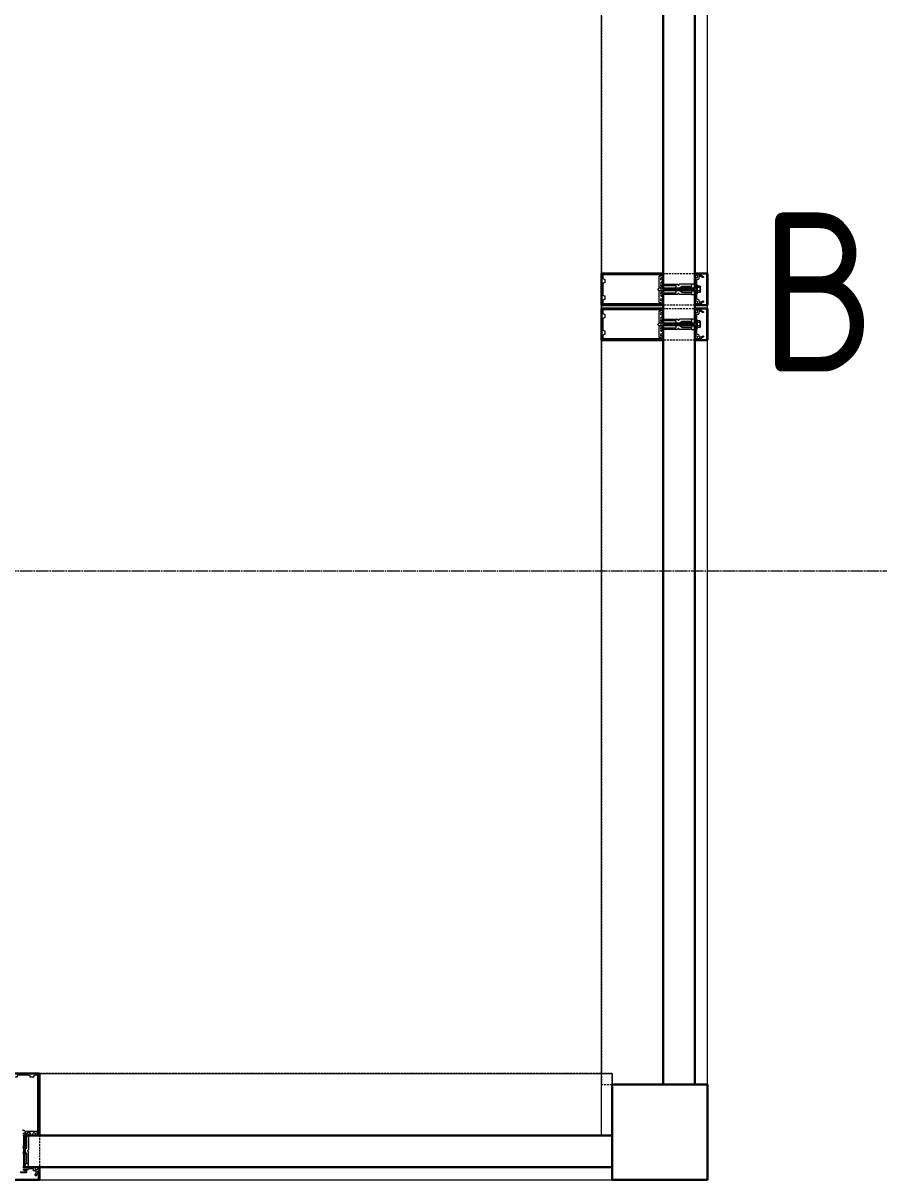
# Model space of a CAD drawing. Header units: millimetres. Extents: x 749182 to 2267578, y 70462 to 311449.
# Drawn here: x 1985492 to 1986837, y 74966 to 76785 of the extents above; entities that cross this region are included whole.
import ezdxf

# ---------------------------------------------------------------- set-up
doc = ezdxf.new("R2010")
doc.units = ezdxf.units.MM
for name, pattern in [('ADSK_Линия сетки', [25, 20, -2.5, 0, -2.5]), ('ADSK_Сверху', [4.5, 3, -1.5]), ('осеваяX2', [4, 2.5, -0.5, 0.5, -0.5])]:
    doc.linetypes.add(name, pattern=pattern)
for name, color, linetype, lineweight in [('Витраж', 7, 'Continuous', 9), ('Марки', 7, 'Continuous', 20), ('Оси', 165, 'осеваяX2', 13), ('Панели витража', 7, 'Continuous', 9), ('Узлы', 7, 'Continuous', 18)]:
    doc.layers.add(name, color=color, linetype=linetype, lineweight=lineweight)
doc.styles.add('GOST Common_2', font='GOST_Common.ttf', dxfattribs={"width": 0.9, "height": 200})

# ---------------------------------------------------------------- blocks, each defined once
blk = doc.blocks.new('Системная панель - ADSK_Глухая_50 мм штриховка-1778538-01 План 1-го этажа маркировочный')
at = {"layer": 'Панели витража', "color": 253, "linetype": 'ADSK_Сверху', "true_color": 0xaaaaaa}
for p, q in [((-585, 25), (-608.8125, 25)), ((-608.8125, -25), (-608.8125, 25)), ((608.8125, 25), (585, 25)), ((608.8125, 25), (608.8125, -25)), ((-608.8125, -25), (-585, -25)), ((585, -25), (608.8125, -25))]:
    blk.add_line(p, q, dxfattribs=at)
blk = doc.blocks.new('Системная панель - ADSK_Cтеклопакет_50мм-1778383-01 План 1-го этажа маркировочный')
at = {"layer": 'Панели витража', "color": 253, "linetype": 'ADSK_Сверху', "true_color": 0xaaaaaa}
for p, q in [((-2.5, 25), (-26.3125, 25)), ((-26.3125, -25), (-26.3125, 25)), ((26.3125, 25), (2.5, 25)), ((26.3125, 25), (26.3125, -25)), ((-26.3125, -25), (-2.5, -25)), ((2.5, -25), (26.3125, -25))]:
    blk.add_line(p, q, dxfattribs=at)
blk = doc.blocks.new('Прямоугольный импост - 50х167мм-1777280-01 План 1-го этажа маркировочный')
at = {"layer": 'Витраж', "color": 253, "linetype": 'ADSK_Сверху', "true_color": 0xaaaaaa}
for p, q in [((28277.4, 1994.5), (28180.4, 1994.5)), ((28180.4, 1994.5), (28180.4, 1944.5)), ((28327.4, 1994.5), (28277.4, 1994.5)), ((28277.4, 1994.5), (28277.4, 1968.3)), ((28347.4, 1994.5), (28327.4, 1994.5)), ((28327.4, 1994.5), (28327.4, 1968.3)), ((28347.4, 1944.5), (28347.4, 1994.5)), ((28180.4, 774.5), (28180.4, 749.5)), ((28347.4, 749.5), (28347.4, 774.5)), ((28277.4, 750.7), (28277.4, 749.5)), ((28327.4, 750.7), (28327.4, 749.5))]:
    blk.add_line(p, q, dxfattribs=at)
blk = doc.blocks.new('Прямоугольный импост - 50х167мм-1777245-01 План 1-го этажа маркировочный')
at = {"layer": 'Витраж', "color": 253, "linetype": 'ADSK_Сверху', "true_color": 0xaaaaaa}
for p, q in [((28277.4, 1944.5), (28180.4, 1944.5)), ((28180.4, 1944.5), (28180.4, 774.5)), ((28327.4, 1944.5), (28277.4, 1944.5)), ((28277.4, 1944.5), (28277.4, 774.5)), ((28347.4, 1944.5), (28327.4, 1944.5)), ((28327.4, 1944.5), (28327.4, 774.5)), ((28347.4, 774.5), (28347.4, 1944.5)), ((28180.4, 774.5), (28277.4, 774.5)), ((28277.4, 774.5), (28327.4, 774.5)), ((28327.4, 774.5), (28347.4, 774.5))]:
    blk.add_line(p, q, dxfattribs=at)
blk = doc.blocks.new('Прямоугольный импост - 50х167мм-1778327-01 План 1-го этажа маркировочный')
at = {"layer": 'Витраж', "color": 253, "linetype": 'ADSK_Сверху', "true_color": 0xaaaaaa}
for p, q in [((-25, 122), (25, 122)), ((25, -45), (-25, -45))]:
    blk.add_line(p, q, dxfattribs=at)
blk = doc.blocks.new('Прямоугольный импост - 50х167мм-1775888-01 План 1-го этажа маркировочный')
at = {"layer": 'Витраж', "color": 253, "linetype": 'ADSK_Сверху', "true_color": 0xaaaaaa}
for p, q in [((25597.4, -483.5), (25572.4, -483.5)), ((27272.4, -483.5), (27247.4, -483.5)), ((25573.6, -580.5), (25572.4, -580.5)), ((27272.4, -580.5), (27271.2, -580.5)), ((25573.6, -630.5), (25572.4, -630.5)), ((27272.4, -630.5), (27271.2, -630.5)), ((25572.4, -650.5), (25597.4, -650.5)), ((27247.4, -650.5), (27272.4, -650.5))]:
    blk.add_line(p, q, dxfattribs=at)
blk = doc.blocks.new('Прямоугольный импост - 50х167мм-1777147-01 План 1-го этажа маркировочный')
at = {"layer": 'Витраж', "color": 253, "linetype": 'ADSK_Сверху', "true_color": 0xaaaaaa}
for p, q in [((27297.4, -483.5), (27297.4, -580.5)), ((28197.4, -483.5), (27297.4, -483.5)), ((28197.4, -580.5), (28197.4, -483.5)), ((27297.4, -580.5), (27297.4, -630.5)), ((28197.4, -580.5), (27297.4, -580.5)), ((28197.4, -630.5), (28197.4, -580.5)), ((27297.4, -630.5), (27297.4, -650.5)), ((28197.4, -630.5), (27297.4, -630.5)), ((28197.4, -650.5), (28197.4, -630.5)), ((27297.4, -650.5), (28197.4, -650.5))]:
    blk.add_line(p, q, dxfattribs=at)
blk = doc.blocks.new('Системная панель - ADSK_Глухая_50 мм штриховка-V14-01 План 1-го этажа маркировочный')
at = {"layer": 'Панели витража', "color": 253, "linetype": 'ADSK_Сверху', "true_color": 0xaaaaaa}
for p, q in [((-573.09375, 25), (-596.90625, 25)), ((-596.90625, -25), (-596.90625, 25)), ((-596.90625, -25), (-573.09375, -25))]:
    blk.add_line(p, q, dxfattribs=at)
blk = doc.blocks.new('Прямоугольный импост - 50х167мм-1778377-01 План 1-го этажа маркировочный')
at = {"layer": 'Витраж', "color": 253, "linetype": 'ADSK_Сверху', "true_color": 0xaaaaaa}
for p, q in [((28180.4, 749.5), (28180.4, 724.5)), ((28277.4, 749.5), (28277.4, 748.3)), ((28327.4, 749.5), (28327.4, 748.3)), ((28347.4, 724.5), (28347.4, 749.5)), ((28180.4, 719.5), (28180.4, 694.5)), ((28347.4, 694.5), (28347.4, 719.5)), ((28277.4, 695.7), (28277.4, 694.5)), ((28327.4, 695.7), (28327.4, 694.5))]:
    blk.add_line(p, q, dxfattribs=at)
blk = doc.blocks.new('Системная панель - ADSK_Cтеклопакет_50мм-1795852-01 План 1-го этажа маркировочный')
at = {"layer": 'Панели витража', "color": 253, "linetype": 'ADSK_Сверху', "true_color": 0xaaaaaa}
for p, q in [((461.90625, 25), (438.09375, 25)), ((461.90625, 25), (461.90625, -25)), ((438.09375, -25), (461.90625, -25))]:
    blk.add_line(p, q, dxfattribs=at)
blk = doc.blocks.new('Системная панель - ADSK_Cтеклопакет_50мм-1777283-01 План 1-го этажа маркировочный')
at = {"layer": 'Панели витража', "lineweight": 30}
for p, q in [((608.8125, 25), (-608.8125, 25)), ((-608.8125, 25), (-608.8125, -25)), ((608.8125, -25), (608.8125, 25)), ((-608.8125, -25), (608.8125, -25))]:
    blk.add_line(p, q, dxfattribs=at)
blk = doc.blocks.new('Системная панель - ADSK_Cтеклопакет_50мм-1778382-01 План 1-го этажа маркировочный')
at = {"layer": 'Панели витража', "lineweight": 30}
for p, q in [((26.3125, 25), (-26.3125, 25)), ((-26.3125, 25), (-26.3125, -25)), ((26.3125, -25), (26.3125, 25)), ((-26.3125, -25), (26.3125, -25))]:
    blk.add_line(p, q, dxfattribs=at)
blk = doc.blocks.new('Прямоугольный импост - 50х167мм-1777281-01 План 1-го этажа маркировочный')
at = {"layer": 'Витраж'}
for p, q in [((28277.4, 1994.5), (28327.4, 1994.5)), ((28180.4, 1923), (28180.4, 1944.5)), ((28347.4, 1922.9), (28347.4, 1944.5)), ((28180.4, 774.5), (28180.4, 1923)), ((28347.4, 774.5), (28347.4, 1922.9))]:
    blk.add_line(p, q, dxfattribs=at)
blk = doc.blocks.new('Прямоугольный импост - 50х167-1638810-01 План 1-го этажа маркировочный')
at = {"layer": 'Узлы'}
for p, q in [((-25, 122.5), (-25, 25.5)), ((25, 122.5), (-25, 122.5)), ((-22.5, 28), (-22.5, 120)), ((-22.5, 120), (-17.6, 120)), ((-16.1, 118.4), (-16.1, 116.9)), ((-16.1, 116.9), (-10.2, 116.9)), ((-10.2, 116.9), (-10.2, 118.4)), ((-8.6, 120), (8.6, 120)), ((10.2, 118.4), (10.2, 116.9)), ((10.2, 116.9), (16.1, 116.9)), ((16.1, 116.9), (16.1, 118.4)), ((17.6, 120), (22.5, 120)), ((22.5, 120), (22.5, 28)), ((25, 25.5), (25, 122.5)), ((-25, 25.5), (-18.1, 25.5)), ((-21, 28), (-22.5, 28)), ((-21, 31.1), (-21, 28)), ((-4.1, 31.8), (-20.2, 31.8)), ((-17.2, 29.3), (-15.8, 29.3)), ((-15, 25.5), (-11.8, 25.5)), ((-11, 26.3), (-11, 28.5)), ((-10.5, 29.3), (-10.5, 27.4)), ((-10.2, 29.3), (-5.9, 29.3)), ((-9.7, 26.7), (-8, 26.7)), ((-8, 26.7), (-8, 2.5)), ((-5.4, 5.1), (-5.4, 27.8)), ((-5.1, 28.5), (-5.1, 26.3)), ((-4.3, 25.5), (-0.8, 25.5)), ((-2.6, 28.8), (-2.6, 30.3)), ((2.6, 28.8), (-2.6, 28.8)), ((-0.8, 25.5), (0, 26.3)), ((0, 26.3), (0.8, 25.5)), ((0.8, 25.5), (4.3, 25.5)), ((2.6, 30.3), (2.6, 28.8)), ((20.2, 31.8), (4.1, 31.8)), ((5.1, 26.3), (5.1, 28.5)), ((5.4, 27.8), (5.4, 5.1)), ((5.9, 29.3), (10.2, 29.3)), ((8, 2.5), (8, 26.7)), ((8, 26.7), (9.7, 26.7)), ((10.5, 27.4), (10.5, 29.3)), ((11, 28.5), (11, 26.3)), ((11.8, 25.5), (15, 25.5)), ((15.8, 29.3), (17.2, 29.3)), ((18.1, 25.5), (25, 25.5)), ((21, 28), (21, 31.1)), ((22.5, 28), (21, 28)), ((-8, -19.1), (-8, 0)), ((-7.7, 2.2), (-6.7, 2.2)), ((-6.7, 0.3), (-7.7, 0.3)), ((-6.4, 2), (-6.4, 0.6)), ((-3.5, 5.1), (-5.4, 5.1)), ((-2.5, -1.3), (-1.1, 4.3)), ((1.1, 4.3), (2.5, -1.3)), ((5.4, 5.1), (3.5, 5.1)), ((6.4, 0.6), (6.4, 2)), ((6.7, 2.2), (7.7, 2.2)), ((7.7, 0.3), (6.7, 0.3)), ((8, -19.1), (8, 0)), ((-2.4, -0.9), (-4.9, -3.8)), ((-4.9, -3.8), (-4.9, -19.1)), ((-4.9, -3.8), (4.9, -3.8)), ((-2.5, -19.1), (-2.5, -1.1)), ((2.4, -0.9), (-2.4, -0.9)), ((4.9, -3.8), (2.4, -0.9)), ((2.5, -1.3), (2.5, -19.1)), ((4.9, -3.8), (4.9, -19.1)), ((-25, -25), (-25, -29.7)), ((-25, -32.3), (-25, -44.5)), ((-22.4, -24.5), (-24.5, -24.5)), ((-24.2, -30.5), (-23.2, -30.5)), ((-23.7, -43.2), (-23.7, -32.8)), ((-23.7, -32.8), (-23, -32.8)), ((-23, -30.7), (-23.5, -30.7)), ((-22.8, -33), (-20.1, -37.6)), ((-19.3, -28.3), (-21.5, -28.3)), ((-19.9, -33.9), (-19.9, -30.5)), ((-19.9, -30.5), (-17, -30.5)), ((-18.4, -36.6), (-19.9, -33.9)), ((-5.7, -24.5), (-18.4, -24.5)), ((-15.5, -29), (-15.5, -27)), ((-15.5, -27), (-8.3, -27)), ((-8.3, -27), (-7.6, -27.7)), ((-6.9, -19.1), (-8, -19.1)), ((-0.4, -27.7), (-7.6, -27.7)), ((-6.9, -19.1), (-6.6, -19.5)), ((-6.6, -19.5), (-6.2, -19.1)), ((-6.2, -19.1), (-4.3, -19.1)), ((-5.3, -24.1), (-5.7, -24.5)), ((-5, -24.5), (-5.3, -24.1)), ((5, -24.5), (-5, -24.5)), ((-4.3, -19.1), (-3.9, -19.5)), ((-3.9, -19.5), (-3.6, -19.1)), ((-3.6, -19.1), (-2.5, -19.1)), ((-0.4, -27.7), (0, -27.3)), ((0, -27.3), (0.4, -27.7)), ((7.6, -27.7), (0.4, -27.7)), ((2.5, -19.1), (3.6, -19.1)), ((3.6, -19.1), (3.9, -19.5)), ((3.9, -19.5), (4.3, -19.1)), ((4.3, -19.1), (6.2, -19.1)), ((5.3, -24.1), (5, -24.5)), ((5.7, -24.5), (5.3, -24.1)), ((18.4, -24.5), (5.7, -24.5)), ((6.2, -19.1), (6.6, -19.5)), ((6.6, -19.5), (6.9, -19.1)), ((8, -19.1), (6.9, -19.1)), ((7.6, -27.7), (8.3, -27)), ((8.3, -27), (15.5, -27)), ((15.5, -27), (15.5, -29)), ((17, -30.5), (19.9, -30.5)), ((18, -27), (18, -26.8)), ((19.9, -33.9), (18.4, -36.6)), ((21.5, -28.3), (19.3, -28.3)), ((19.9, -30.5), (19.9, -33.9)), ((20.1, -37.6), (22.8, -33)), ((24.5, -24.5), (22.4, -24.5)), ((22.8, -26.8), (22.8, -27)), ((23.5, -30.7), (23, -30.7)), ((23, -32.8), (23.7, -32.8)), ((23.2, -30.5), (24.2, -30.5)), ((23.7, -32.8), (23.7, -43.2)), ((25, -29.7), (25, -25)), ((25, -44.5), (25, -32.3)), ((-25, -44.5), (25, -44.5)), ((-8.4, -43.2), (-23.7, -43.2)), ((0, -43), (-8.4, -43.2)), ((15.9, -43.2), (0, -43)), ((23.7, -43.2), (15.9, -43.2))]:
    blk.add_line(p, q, dxfattribs=at)
at = {"layer": 'Узлы', "lineweight": 9}
for p, q in [((0, 33.9), (-2.4, 31.5)), ((-2.4, 31.5), (-2.4, -0.9)), ((2.4, 31.5), (0, 33.9)), ((2.4, -0.9), (2.4, 31.5)), ((-8, -24.5), (-8, -19.1)), ((-6.3, -28.7), (-6.3, -27.7)), ((6.4, -28.7), (-6.3, -28.7)), ((-5.2, -32.2), (-5.2, -28.7)), ((-5.1, -32.3), (5.1, -32.3)), ((3.9, -33.1), (-3.9, -33.1)), ((-2.6, -32.2), (-2.6, -28.7)), ((-2.5, -19.1), (-2.5, -24.5)), ((2.5, -19.1), (2.5, -24.5)), ((2.6, -32.2), (2.6, -28.7)), ((5.2, -32.2), (5.2, -28.7)), ((6.4, -27.7), (6.4, -28.7)), ((8, -19.1), (8, -24.5))]:
    blk.add_line(p, q, dxfattribs=at)
at = {"layer": 'Узлы'}
for centre, radius, start, end in [((-17.6, 118.4), 1.52, 0, 90), ((-8.6, 118.4), 1.52, 90, 180), ((8.6, 118.4), 1.52, 0, 90), ((17.6, 118.4), 1.52, 90, 180), ((-20.2, 31.1), 0.762, 90, 180), ((-17.2, 28), 1.27, 90, 180), ((-16.2, 27.8), 2.29, 180, 225.1897), ((-18.1, 25.9), 0.381, 270, 45.1897), ((-15.8, 28), 1.27, 0, 90), ((-15, 25.9), 0.381, 134.8103, 270), ((-16.9, 27.8), 2.29, 314.8103, 0), ((-11.8, 26.3), 0.762, 270, 0), ((-10.2, 28.5), 0.762, 90, 180), ((-9.7, 27.4), 0.762, 180, 270), ((-6.9, 27.8), 1.52, 360, 90), ((-5.9, 28.5), 0.762, 0, 90), ((-4.3, 26.3), 0.762, 180, 270), ((-4.1, 30.3), 1.52, 360, 90), ((4.1, 30.3), 1.52, 90, 180), ((4.3, 26.3), 0.762, 270, 0), ((5.9, 28.5), 0.762, 90, 180), ((6.9, 27.8), 1.52, 90, 180), ((9.7, 27.4), 0.762, 270, 0), ((10.2, 28.5), 0.762, 0, 90), ((11.8, 26.3), 0.762, 180, 270), ((15.8, 28), 1.27, 90, 180), ((16.9, 27.8), 2.29, 180, 225.1897), ((15, 25.9), 0.381, 270, 45.1897), ((17.2, 28), 1.27, 0, 90), ((18.1, 25.9), 0.381, 134.8103, 270), ((16.2, 27.8), 2.29, 314.8103, 0), ((20.2, 31.1), 0.762, 0, 90), ((-7.7, 2.5), 0.254, 180, 270), ((-7.7, 0), 0.254, 90, 180), ((-6.7, 2), 0.254, 360, 90), ((-6.7, 0.6), 0.254, 270, 360), ((0, 4), 3.63, 17.5064, 162.4936), ((0, 4), 1.09, 15, 165), ((6.7, 2), 0.254, 90, 180), ((6.7, 0.6), 0.254, 180, 270), ((7.7, 2.5), 0.254, 270, 0), ((7.7, 0), 0.254, 0, 90), ((-24.5, -25), 0.508, 90, 180), ((-24.2, -29.7), 0.762, 180, 270), ((-23.5, -32.3), 1.52, 90, 180), ((-23.2, -31.8), 1.27, 288.6629, 90), ((-23, -31.8), 1.02, 270, 90), ((-20.5, -26.8), 2.29, 134.8103, 180), ((-21.5, -27), 1.27, 180, 270), ((-22.4, -24.9), 0.381, 314.8103, 90), ((-19.3, -27), 1.27, 270, 0), ((-18.4, -24.9), 0.381, 90, 225.1897), ((-20.3, -26.8), 2.29, 0, 45.1897), ((-17, -29), 1.52, 270, 0), ((17, -29), 1.52, 180, 270), ((20.3, -26.8), 2.29, 134.8103, 180), ((19.3, -27), 1.27, 180, 270), ((18.4, -24.9), 0.381, 314.8103, 90), ((21.5, -27), 1.27, 270, 0), ((22.4, -24.9), 0.381, 90, 225.1897), ((23.2, -31.8), 1.27, 90, 251.3371), ((23, -31.8), 1.02, 90, 270), ((20.5, -26.8), 2.29, 0, 45.1897), ((23.5, -32.3), 1.52, 360, 90), ((24.2, -29.7), 0.762, 270, 0), ((24.5, -25), 0.508, 0, 90), ((-19.3, -37.1), 1.02, 210, 30), ((19.3, -37.1), 1.02, 150, 330)]:
    blk.add_arc(centre, radius, start, end, dxfattribs=at)
at = {"layer": 'Узлы', "lineweight": 9}
for centre, radius, start, end in [((-3.9, -31.7), 1.38, 200.9416, 339.0732), ((0, -28.9), 4.19, 234.2873, 305.7127), ((3.9, -31.7), 1.38, 200.9416, 339.0732)]:
    blk.add_arc(centre, radius, start, end, dxfattribs=at)
blk = doc.blocks.new('Прямоугольный импост - 50х167мм-1639537-01 План 1-го этажа маркировочный')
at = {"layer": 'Витраж', "lineweight": 30}
for p, q in [((-25, 25), (-25, 122)), ((-25, 122), (25, 122)), ((25, 122), (25, 25)), ((-1.1875, 25), (-25, 25)), ((-1.1875, -25), (-1.1875, 25)), ((25, 25), (1.1875, 25)), ((1.1875, 25), (1.1875, -25)), ((-25, -45), (-25, -25)), ((-25, -25), (-1.1875, -25)), ((1.1875, -25), (25, -25)), ((25, -25), (25, -45)), ((25, -45), (-25, -45))]:
    blk.add_line(p, q, dxfattribs=at)
blk = doc.blocks.new('Системная панель - ADSK_Cтеклопакет_50мм-1778486-01 План 1-го этажа маркировочный')
at = {"layer": 'Панели витража', "lineweight": 30}
for p, q in [((461.90625, 25), (-461.90625, 25)), ((-461.90625, 25), (-461.90625, -25)), ((461.90625, -25), (461.90625, 25)), ((-461.90625, -25), (461.90625, -25))]:
    blk.add_line(p, q, dxfattribs=at)
blk = doc.blocks.new('Прямоугольный импост - 50х167-V216-01 План 1-го этажа маркировочный')
at = {"layer": 'Узлы'}
for p, q in [((-25, 122.5), (-25, 25.5)), ((25, 122.5), (-25, 122.5)), ((-22.5, 28), (-22.5, 120)), ((-22.5, 120), (-17.6, 120)), ((-16.1, 118.4), (-16.1, 116.9)), ((-16.1, 116.9), (-10.2, 116.9)), ((-10.2, 116.9), (-10.2, 118.4)), ((-8.6, 120), (8.6, 120)), ((10.2, 118.4), (10.2, 116.9)), ((10.2, 116.9), (16.1, 116.9)), ((16.1, 116.9), (16.1, 118.4)), ((17.6, 120), (22.5, 120)), ((22.5, 120), (22.5, 33)), ((25, 33), (25, 122.5)), ((-25, 25.5), (-18.1, 25.5)), ((-21, 28), (-22.5, 28)), ((-21, 31.1), (-21, 28)), ((-4.1, 31.8), (-20.2, 31.8)), ((-17.2, 29.3), (-15.8, 29.3)), ((-15, 25.5), (-11.8, 25.5)), ((-11, 26.3), (-11, 28.5)), ((-10.5, 29.3), (-10.5, 27.4)), ((-10.2, 29.3), (-5.9, 29.3)), ((-9.7, 26.7), (-8, 26.7)), ((-8, 26.7), (-8, 2.5)), ((-5.4, 5.1), (-5.4, 27.8)), ((-5.1, 28.5), (-5.1, 26.3)), ((-4.3, 25.5), (-0.8, 25.5)), ((-2.6, 28.8), (-2.6, 30.3)), ((1.2, 28.8), (-2.6, 28.8)), ((-0.8, 25.5), (0, 26.3)), ((0, 26.3), (0.8, 25.5)), ((-8, -19.1), (-8, 0)), ((-7.7, 2.2), (-6.7, 2.2)), ((-6.7, 0.3), (-7.7, 0.3)), ((-6.4, 2), (-6.4, 0.6)), ((-3.5, 5.1), (-5.4, 5.1)), ((-2.5, -1.3), (-1.1, 4.3)), ((-2.4, -0.9), (-4.9, -3.8)), ((-4.9, -3.8), (-4.9, -19.1)), ((-4.9, -3.8), (1.2, -3.8)), ((-2.5, -19.1), (-2.5, -1.1)), ((1.2, -0.9), (-2.4, -0.9)), ((-25, -25), (-25, -29.7)), ((-25, -32.3), (-25, -44.5)), ((-22.4, -24.5), (-24.5, -24.5)), ((-24.2, -30.5), (-23.2, -30.5)), ((-23.7, -43.2), (-23.7, -32.8)), ((-23.7, -32.8), (-23, -32.8)), ((-23, -30.7), (-23.5, -30.7)), ((-22.8, -33), (-20.1, -37.6)), ((-19.3, -28.3), (-21.5, -28.3)), ((-19.9, -33.9), (-19.9, -30.5)), ((-19.9, -30.5), (-17, -30.5)), ((-18.4, -36.6), (-19.9, -33.9)), ((-5.7, -24.5), (-18.4, -24.5)), ((-15.5, -29), (-15.5, -27)), ((-15.5, -27), (-8.3, -27)), ((-8.3, -27), (-7.6, -27.7)), ((-6.9, -19.1), (-8, -19.1)), ((-0.4, -27.7), (-7.6, -27.7)), ((-6.9, -19.1), (-6.6, -19.5)), ((-6.6, -19.5), (-6.2, -19.1)), ((-6.2, -19.1), (-4.3, -19.1)), ((-5.3, -24.1), (-5.7, -24.5)), ((-5, -24.5), (-5.3, -24.1)), ((1.2, -24.5), (-5, -24.5)), ((-4.3, -19.1), (-3.9, -19.5)), ((-3.9, -19.5), (-3.6, -19.1)), ((-3.6, -19.1), (-2.5, -19.1)), ((-0.4, -27.7), (0, -27.3)), ((0, -27.3), (0.4, -27.7)), ((19.9, -33.9), (18.4, -36.6)), ((19.9, -32), (19.9, -33.9)), ((20.1, -37.6), (22.8, -33)), ((23, -32.8), (23.7, -32.8)), ((23.7, -32.8), (23.7, -43.2)), ((25, -44.5), (25, -32.3)), ((-25, -44.5), (25, -44.5)), ((-8.4, -43.2), (-23.7, -43.2)), ((0, -43), (-8.4, -43.2)), ((15.9, -43.2), (0, -43)), ((23.7, -43.2), (15.9, -43.2))]:
    blk.add_line(p, q, dxfattribs=at)
at = {"layer": 'Узлы', "lineweight": 9}
for p, q in [((0, 33.9), (-2.4, 31.5)), ((-2.4, 31.5), (-2.4, -0.9)), ((1.2, 32.7), (0, 33.9)), ((-8, -24.5), (-8, -19.1)), ((-6.3, -28.7), (-6.3, -27.7)), ((1.2, -28.7), (-6.3, -28.7)), ((-5.2, -32.2), (-5.2, -28.7)), ((-5.1, -32.3), (5.1, -32.3)), ((3.9, -33.1), (-3.9, -33.1)), ((-2.6, -32.2), (-2.6, -28.7)), ((-2.5, -19.1), (-2.5, -24.5))]:
    blk.add_line(p, q, dxfattribs=at)
at = {"layer": 'Узлы'}
for centre, radius, start, end in [((-17.6, 118.4), 1.52, 0, 90), ((-8.6, 118.4), 1.52, 90, 180), ((8.6, 118.4), 1.52, 0, 90), ((17.6, 118.4), 1.52, 90, 180), ((-20.2, 31.1), 0.762, 90, 180), ((-17.2, 28), 1.27, 90, 180), ((-16.2, 27.8), 2.29, 180, 225.1897), ((-18.1, 25.9), 0.381, 270, 45.1897), ((-15.8, 28), 1.27, 0, 90), ((-15, 25.9), 0.381, 134.8103, 270), ((-16.9, 27.8), 2.29, 314.8103, 0), ((-11.8, 26.3), 0.762, 270, 0), ((-10.2, 28.5), 0.762, 90, 180), ((-9.7, 27.4), 0.762, 180, 270), ((-6.9, 27.8), 1.52, 360, 90), ((-5.9, 28.5), 0.762, 0, 90), ((-4.3, 26.3), 0.762, 180, 270), ((-4.1, 30.3), 1.52, 360, 90), ((-7.7, 2.5), 0.254, 180, 270), ((-7.7, 0), 0.254, 90, 180), ((-6.7, 2), 0.254, 360, 90), ((-6.7, 0.6), 0.254, 270, 360), ((0, 4), 3.63, 65.1521, 162.4936), ((0, 4), 1.09, 15, 165), ((-24.5, -25), 0.508, 90, 180), ((-24.2, -29.7), 0.762, 180, 270), ((-23.5, -32.3), 1.52, 90, 180), ((-23.2, -31.8), 1.27, 288.6629, 90), ((-23, -31.8), 1.02, 270, 90), ((-20.5, -26.8), 2.29, 134.8103, 180), ((-21.5, -27), 1.27, 180, 270), ((-22.4, -24.9), 0.381, 314.8103, 90), ((-19.3, -27), 1.27, 270, 0), ((-18.4, -24.9), 0.381, 90, 225.1897), ((-20.3, -26.8), 2.29, 0, 45.1897), ((-17, -29), 1.52, 270, 0), ((-19.3, -37.1), 1.02, 210, 30), ((19.3, -37.1), 1.02, 150, 330)]:
    blk.add_arc(centre, radius, start, end, dxfattribs=at)
at = {"layer": 'Узлы', "lineweight": 9}
for centre, radius, start, end in [((-3.9, -31.7), 1.38, 200.9416, 339.0732), ((0, -28.9), 4.19, 234.2873, 305.7127), ((3.9, -31.7), 1.38, 200.9416, 339.0732)]:
    blk.add_arc(centre, radius, start, end, dxfattribs=at)
blk = doc.blocks.new('Прямоугольный импост - 50х167мм-1778196-01 План 1-го этажа маркировочный')
at = {"layer": 'Витраж', "lineweight": 30}
for p, q in [((-25, 25), (-25, 122)), ((-25, 122), (25, 122)), ((25, 122), (25, 32.5)), ((-1.1875, 25), (-25, 25)), ((-1.1875, -25), (-1.1875, 25)), ((-25, -45), (-25, -25)), ((-25, -25), (-1.1875, -25)), ((25, -32.5), (25, -45)), ((25, -45), (-25, -45))]:
    blk.add_line(p, q, dxfattribs=at)
blk = doc.blocks.new('Угловой L-импост - 150 мм кв_-1778275-01 План 1-го этажа маркировочный')
at = {"layer": 'Витраж', "lineweight": 30}
for p, q in [((45, 105), (-105, 105)), ((-105, 105), (-105, -45)), ((45, -45), (45, 105)), ((-105, -45), (45, -45))]:
    blk.add_line(p, q, dxfattribs=at)
blk = doc.blocks.new('Системная панель - ADSK_Cтеклопакет_50мм-1778392-01 План 1-го этажа маркировочный')
at = {"layer": 'Панели витража', "lineweight": 30}
for p, q in [((596.90625, 25), (-596.90625, 25)), ((-596.90625, 25), (-596.90625, -25)), ((596.90625, -25), (596.90625, 25)), ((-596.90625, -25), (596.90625, -25))]:
    blk.add_line(p, q, dxfattribs=at)
blk = doc.blocks.new('Прямоугольный импост - 50х167мм-1778378-01 План 1-го этажа маркировочный')
at = {"layer": 'Витраж'}
for p, q in [((28180.4, -580.5), (28180.4, 669.5)), ((28347.4, -500.5), (28347.4, 669.5))]:
    blk.add_line(p, q, dxfattribs=at)

msp = doc.modelspace()

# ---------------------------------------------------------------- linework, layer by layer
at = {"layer": 'Витраж', "color": 253, "linetype": 'ADSK_Сверху', "true_color": 0xaaaaaa}
for p, q in [((1986497.6592, 76341.0968), (1986400.6592, 76341.0968)), ((1986400.6592, 76341.0968), (1986400.6592, 76336.0968)), ((1986547.6592, 76341.0968), (1986497.6592, 76341.0968)), ((1986497.6592, 76341.0968), (1986497.6592, 76336.0968)), ((1986567.6592, 76341.0968), (1986547.6592, 76341.0968)), ((1986547.6592, 76341.0968), (1986547.6592, 76336.0968)), ((1986567.6592, 76336.0968), (1986567.6592, 76341.0968)), ((1986400.6592, 76336.0968), (1986497.6592, 76336.0968)), ((1986497.6592, 76336.0968), (1986547.6592, 76336.0968)), ((1986547.6592, 76336.0968), (1986567.6592, 76336.0968)), ((1986400.6592, 76311.0968), (1986400.6592, 76286.0968)), ((1986497.6592, 76311.0968), (1986497.6592, 76309.9093)), ((1986547.6592, 76311.0968), (1986547.6592, 76309.9093)), ((1986567.6592, 76286.0968), (1986567.6592, 76311.0968)), ((1985517.6592, 75133.0968), (1985492.6592, 75133.0968)), ((1986567.6592, 74966.0968), (1986567.6592, 75116.0968)), ((1985493.8467, 75036.0968), (1985492.6592, 75036.0968)), ((1985493.8467, 74986.0968), (1985492.6592, 74986.0968)), ((1985492.6592, 74966.0968), (1985517.6592, 74966.0968)), ((1986417.6592, 74966.0968), (1986567.6592, 74966.0968))]:
    msp.add_line(p, q, dxfattribs=at)
at = {"layer": 'Витраж'}
for p, q in [((1986400.6592, 76336.0968), (1986400.6592, 76341.0968)), ((1986567.6592, 76336.0968), (1986567.6592, 76341.0968)), ((1985517.6592, 75133.0968), (1986417.6592, 75133.0968)), ((1986417.6592, 75133.0968), (1986417.6592, 75116.0968)), ((1985517.6592, 74966.0968), (1986417.6592, 74966.0968))]:
    msp.add_line(p, q, dxfattribs=at)
at = {"layer": 'Оси', "linetype": 'ADSK_Линия сетки'}
msp.add_line((1947134.001, 75923.407), (2009148.6289, 75923.407), dxfattribs=at)

# ---------------------------------------------------------------- block references
at = {"layer": 'Витраж', "color": 253, "linetype": 'ADSK_Сверху', "true_color": 0xaaaaaa}
for name, p in [('Прямоугольный импост - 50х167мм-1777280-01 План 1-го этажа маркировочный', (1958220.2258, 75616.6187)), ('Прямоугольный импост - 50х167мм-1777245-01 План 1-го этажа маркировочный', (1958220.2258, 75616.6187)), ('Прямоугольный импост - 50х167мм-1778377-01 План 1-го этажа маркировочный', (1958220.2258, 75616.6187)), ('Прямоугольный импост - 50х167мм-1777245-01 План 1-го этажа маркировочный', (1958220.2258, 74341.6187)), ('Прямоугольный импост - 50х167мм-1775888-01 План 1-го этажа маркировочный', (1958220.2258, 75616.6187)), ('Прямоугольный импост - 50х167мм-1777147-01 План 1-го этажа маркировочный', (1958220.2258, 75616.6187))]:
    msp.add_blockref(name, p, dxfattribs=at)
at = {"layer": 'Витраж'}
for name, p in [('Прямоугольный импост - 50х167мм-1777281-01 План 1-го этажа маркировочный', (1958220.2258, 75616.6187)), ('Прямоугольный импост - 50х167мм-1778378-01 План 1-го этажа маркировочный', (1958220.2258, 75616.6187)), ('Угловой L-импост - 150 мм кв_-1778275-01 План 1-го этажа маркировочный', (1986522.6592, 75011.0968))]:
    msp.add_blockref(name, p, dxfattribs=at)
at = {"layer": 'Витраж', "color": 253, "linetype": 'ADSK_Сверху', "true_color": 0xaaaaaa, "extrusion": (0, 0, -1), "rotation": 270.0000000000001}
for p in [(-1986522.6592, 76366.0968), (-1986522.6592, 76311.0968)]:
    msp.add_blockref('Прямоугольный импост - 50х167мм-1778327-01 План 1-го этажа маркировочный', p, dxfattribs=at)
at = {"layer": 'Витраж', "lineweight": 9, "extrusion": (0, 0, -1), "rotation": 270.0000000000001}
for p in [(-1986523.1592, 76366.0968), (-1986523.1592, 76311.0968)]:
    msp.add_blockref('Прямоугольный импост - 50х167-1638810-01 План 1-го этажа маркировочный', p, dxfattribs=at)
at = {"layer": 'Витраж', "extrusion": (0, 0, -1), "rotation": 270.0000000000001}
for p in [(-1986522.6592, 76366.0968), (-1986522.6592, 76311.0968)]:
    msp.add_blockref('Прямоугольный импост - 50х167мм-1639537-01 План 1-го этажа маркировочный', p, dxfattribs=at)
at = {"layer": 'Витраж', "color": 253, "linetype": 'ADSK_Сверху', "true_color": 0xaaaaaa, "extrusion": (0, 0, -1)}
msp.add_blockref('Прямоугольный импост - 50х167мм-1778327-01 План 1-го этажа маркировочный', (-1985492.6592, 75011.0968), dxfattribs=at)
at = {"layer": 'Витраж', "extrusion": (0, 0, -1)}
msp.add_blockref('Прямоугольный импост - 50х167мм-1778196-01 План 1-го этажа маркировочный', (-1985492.6592, 75011.0968), dxfattribs=at)
at = {"layer": 'Панели витража', "color": 253, "linetype": 'ADSK_Сверху', "true_color": 0xaaaaaa}
for name, p, rotation in [('Системная панель - ADSK_Глухая_50 мм штриховка-1778538-01 План 1-го этажа маркировочный', (1986522.6592, 76976.0968), 269.9999999999999), ('Системная панель - ADSK_Cтеклопакет_50мм-1778383-01 План 1-го этажа маркировочный', (1986522.6592, 76338.5968), 269.9999999999999), ('Системная панель - ADSK_Глухая_50 мм штриховка-V14-01 План 1-го этажа маркировочный', (1986522.6592, 75713.0031), 269.9999999999999), ('Системная панель - ADSK_Cтеклопакет_50мм-1795852-01 План 1-го этажа маркировочный', (1985955.753, 75011.0968), 180)]:
    msp.add_blockref(name, p, dxfattribs=dict(at, rotation=rotation))
at = {"layer": 'Панели витража'}
for name, p, rotation in [('Системная панель - ADSK_Cтеклопакет_50мм-1777283-01 План 1-го этажа маркировочный', (1986522.6592, 76976.0968), 269.9999999999999), ('Системная панель - ADSK_Cтеклопакет_50мм-1778382-01 План 1-го этажа маркировочный', (1986522.6592, 76338.5968), 269.9999999999999), ('Системная панель - ADSK_Cтеклопакет_50мм-1778392-01 План 1-го этажа маркировочный', (1986522.6592, 75713.0031), 269.9999999999999), ('Системная панель - ADSK_Cтеклопакет_50мм-1778486-01 План 1-го этажа маркировочный', (1985955.753, 75011.0968), 180)]:
    msp.add_blockref(name, p, dxfattribs=dict(at, rotation=rotation))
at = {"layer": 'Узлы', "lineweight": 9, "extrusion": (0, 0, -1)}
msp.add_blockref('Прямоугольный импост - 50х167-V216-01 План 1-го этажа маркировочный', (-1985492.6592, 75010.5968), dxfattribs=at)

# ---------------------------------------------------------------- texts
at = {"layer": 'Марки', "lineweight": 9, "insert": (1986650.0562, 76486.8968), "char_height": 250, "width": 418.480875, "attachment_point": 1, "style": 'GOST Common_2'}
msp.add_mtext('Вн', dxfattribs=at)

doc.saveas('drawing.dxf')
